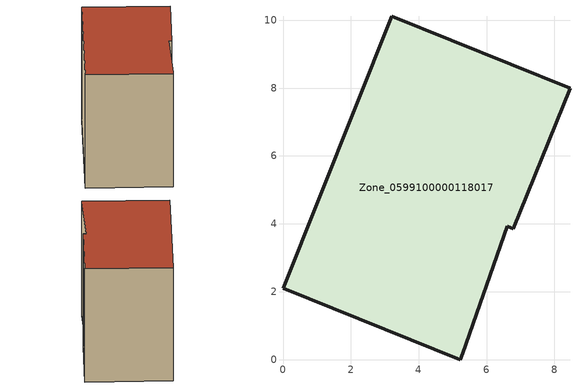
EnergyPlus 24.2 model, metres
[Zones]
Zone_0599100000118017
 floor ground (C_G): 5.3,0.19 5.23,0 0,2.1 3.2,10.11 8.46,7.99 6.79,3.86 6.61,3.93 z0
 wall outside (C_F): 3.2,10.11 0,2.1 5.23,0 5.3,0.19 6.61,3.93 6.79,3.86 8.46,7.99 3.2,10.11 z0:8.35
 roof outside (C_R): 5.23,0 5.3,0.19 6.61,3.93 6.79,3.86 8.46,7.99 3.2,10.11 0,2.1 z8.35
[BUILDING]
Pand.0599100000118017: North Axis=0; Terrain=City; Loads Convergence Tolerance Value=0.04; Temperature Convergence Tolerance Value=0.4; Solar Distribution=FullExterior; Maximum Number of Warmup Days=25; Minimum Number of Warmup Days=1
[Site:Location]
Rotterdam.The.Hague.AP_ZH_NLD Design_Conditions: Latitude=51.96; Longitude=4.45; Time Zone=1; Elevation=-4.5
[SITE:GROUNDTEMPERATURE:BUILDINGSURFACE]
18, 18, 18, 18, 18, 18, 18, 18, 18, 18, 18, 18
[MATERIAL] Thermal Absorptance=0.9; Solar Absorptance=0.7; Visible Absorptance=0.7
Name | Roughness | Thickness | Conductivity | Density | Specific Heat
G.TC.1975-1991 | MediumSmooth | 0.15 | 0.288461 | 540 | 1210
F.TC.1975-1991 | Rough | 0.3 | 0.230769 | 1920 | 840
R.TC.1975-1991 | MediumRough | 0.2 | 0.153846 | 1500 | 1000
[CONSTRUCTION]
C_G: G.TC.1975-1991
C_F: F.TC.1975-1991
C_R: R.TC.1975-1991
[ZONE]
Zone_0599100000118017: Type=1; Multiplier=1; Ceiling Height=Autocalculate; Volume=Autocalculate; Floor Area=autocalculate; Part of Total Floor Area=Yes
[ZONEINFILTRATION:DESIGNFLOWRATE]
Infil_Zone_0599100000118017: Zone or ZoneList or Space or SpaceList=Zone_0599100000118017; Schedule=AlwaysOn; Design Flow Rate Calculation Method=Flow/Area; Flow Rate per Floor Area=0.003; Constant Term Coefficient=1; Temperature Term Coefficient=0; Velocity Term Coefficient=0; Velocity Squared Term Coefficient=0
[HVACTEMPLATE:ZONE:IDEALLOADSAIRSYSTEM]
Zone_0599100000118017: Maximum Heating Supply Air Temperature=50; Minimum Cooling Supply Air Temperature=13; Maximum Heating Supply Air Humidity Ratio=0.0156; Minimum Cooling Supply Air Humidity Ratio=0.0077; Heating Limit=NoLimit; Cooling Limit=NoLimit; Dehumidification Control Type=ConstantSensibleHeatRatio; Cooling Sensible Heat Ratio=0.7; Dehumidification Setpoint=60; Humidification Control Type=None; Humidification Setpoint=30; Outdoor Air Method=None; Outdoor Air Flow Rate per Person=0.00944; Outdoor Air Flow Rate per Zone Floor Area=0; Outdoor Air Flow Rate per Zone=0; Demand Controlled Ventilation Type=None; Outdoor Air Economizer Type=NoEconomizer; Heat Recovery Type=None; Sensible Heat Recovery Effectiveness=0.7; Latent Heat Recovery Effectiveness=0.65
[ZONECONTROL:THERMOSTAT]
ThermostatControl_Zone_0599100000118017: Zone or ZoneList=Zone_0599100000118017; Control Type Schedule=DualSetpointControlType; Control 1=Thermostat_Zone_0599100000118017; Temperature Difference Between Cutout And Setpoint=0
[THERMOSTATSETPOINT:DUALSETPOINT]
Thermostat_Zone_0599100000118017: Heating Setpoint Temperature Schedule=HeatingSetpoint_Zone_0599100000118017; Cooling Setpoint Temperature Schedule=CoolingSetpoint_Zone_0599100000118017
[SCHEDULE:COMPACT]
HeatingSetpoint_Zone_0599100000118017: Through: 12/31, For: AllDays, Until: 24:00, 21
CoolingSetpoint_Zone_0599100000118017: Through: 12/31, For: AllDays, Until: 24:00, 24
DualSetpointControlType: Through: 12/31, For: AllDays, Until: 24:00, 4
AlwaysOn: Through: 12/31, For: AllDays, Until: 24:00, 1
